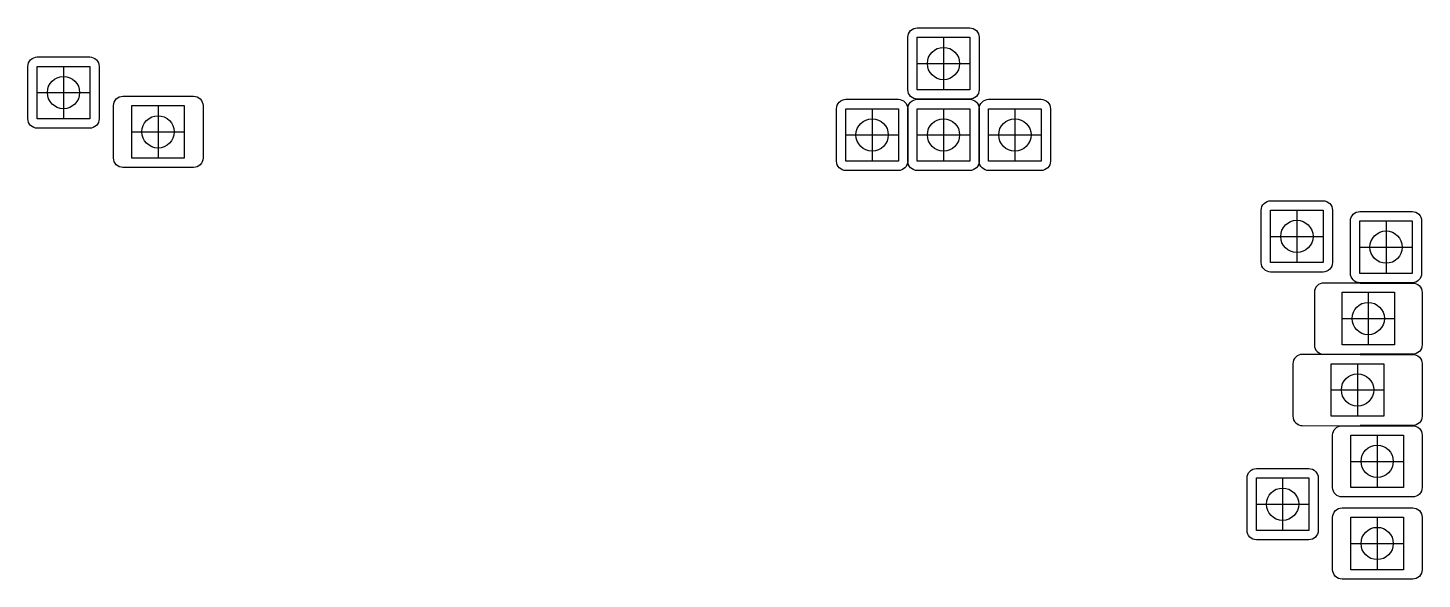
# Model space of a CAD drawing. Header units: millimetres. Extents: x -449 to 264, y -662 to 324.
# Drawn here: x -448.8 to -76.6, y -350.5 to -203.4 of the extents above; entities that cross this region are included whole.
import ezdxf

# ---------------------------------------------------------------- set-up
doc = ezdxf.new("R2010")
doc.units = ezdxf.units.MM
doc.layers.get('0').update_dxf_attribs({"color": 4, "lineweight": 25, "true_color": 0x00ffff})
for name, color, linetype, lineweight, true_color in [('keycap', 56, 'Continuous', 25, 0x808000), ('livello 1', 1, 'Continuous', 25, 0xff0000), ('livello 2', 3, 'Continuous', 25, 0x00ff00), ('livello 3', 6, 'Continuous', 25, 0xff00ff)]:
    doc.layers.add(name, color=color, linetype=linetype, lineweight=lineweight, true_color=true_color)

msp = doc.modelspace()

# ---------------------------------------------------------------- linework, layer by layer
at = {"color": 0}
for p, q in [((-446.29, -213.67), (-432.29, -213.67)), ((-446.29, -227.67), (-446.29, -213.67)), ((-432.29, -213.67), (-432.29, -227.67)), ((-421.05, -224.15), (-407.05, -224.15)), ((-421.05, -238.15), (-421.05, -224.15)), ((-407.05, -224.15), (-407.05, -238.15)), ((-432.29, -227.67), (-446.29, -227.67)), ((-407.05, -238.15), (-421.05, -238.15)), ((-117.06, -252.04), (-103.06, -252.04)), ((-117.06, -266.04), (-117.06, -252.04)), ((-103.06, -252.04), (-103.06, -266.04)), ((-93.25, -254.9), (-79.25, -254.9)), ((-93.25, -268.9), (-93.25, -254.9)), ((-79.25, -254.9), (-79.25, -268.9)), ((-103.06, -266.04), (-117.06, -266.04)), ((-79.25, -268.9), (-93.25, -268.9)), ((-98.01, -273.95), (-84.01, -273.95)), ((-98.01, -287.95), (-98.01, -273.95)), ((-84.01, -273.95), (-84.01, -287.95)), ((-84.01, -287.95), (-98.01, -287.95)), ((-100.87, -293), (-86.87, -293)), ((-100.87, -307), (-100.87, -293)), ((-86.87, -293), (-86.87, -307)), ((-86.87, -307), (-100.87, -307)), ((-95.63, -312.05), (-81.63, -312.05)), ((-95.63, -326.05), (-95.63, -312.05)), ((-81.63, -312.05), (-81.63, -326.05)), ((-120.87, -323.48), (-106.87, -323.48)), ((-120.87, -337.48), (-120.87, -323.48)), ((-106.87, -323.48), (-106.87, -337.48)), ((-81.63, -326.05), (-95.63, -326.05)), ((-95.63, -333.96), (-81.63, -333.96)), ((-95.63, -347.96), (-95.63, -333.96)), ((-81.63, -333.96), (-81.63, -347.96)), ((-106.87, -337.48), (-120.87, -337.48)), ((-81.63, -347.96), (-95.63, -347.96))]:
    msp.add_line(p, q, dxfattribs=at)
at = {"layer": 'keycap', "flags": 128}
for points in [[(-429.79, -227.67, -0.414214), (-432.29, -230.17), (-446.29, -230.17, -0.414214), (-448.79, -227.67), (-448.79, -213.67, -0.414214), (-446.29, -211.17), (-432.29, -211.17, -0.414214), (-429.79, -213.67)], [(-100.56, -266.04, -0.414214), (-103.06, -268.54), (-117.06, -268.54, -0.414214), (-119.56, -266.04), (-119.56, -252.04, -0.414214), (-117.06, -249.54), (-103.06, -249.54, -0.414214), (-100.56, -252.04)], [(-76.75, -268.9, -0.414214), (-79.25, -271.4), (-93.25, -271.4, -0.414214), (-95.75, -268.9), (-95.75, -254.9, -0.414214), (-93.25, -252.4), (-79.25, -252.4, -0.414214), (-76.75, -254.9)], [(-104.37, -337.48, -0.414214), (-106.87, -339.98), (-120.87, -339.98, -0.414214), (-123.37, -337.48), (-123.37, -323.48, -0.414214), (-120.87, -320.98), (-106.87, -320.98, -0.414214), (-104.37, -323.48)]]:
    msp.add_lwpolyline(points, format="xyb", close=True, dxfattribs=at)
for points in [[(-409.43, -240.65), (-423.43, -240.65, -0.414214), (-425.93, -238.15), (-425.93, -224.15, -0.414214), (-423.43, -221.65), (-409.43, -221.65)], [(-418.55, -221.65), (-404.55, -221.65, -0.414214), (-402.05, -224.15), (-402.05, -238.15, -0.414214), (-404.55, -240.65), (-418.55, -240.65, -0.414214)], [(-88.89, -271.47), (-102.89, -271.47, 0.414214), (-105.39, -273.97), (-105.39, -287.97, 0.414214), (-102.89, -290.47), (-88.89, -290.47, 0.414214)], [(-93.13, -271.47), (-79.13, -271.47, -0.414214), (-76.63, -273.97), (-76.63, -287.97, -0.414214), (-79.13, -290.47), (-93.13, -290.47, -0.414214)], [(-93.13, -290.5), (-108.61, -290.5, 0.414214), (-111.11, -293), (-111.11, -307, 0.414214), (-108.61, -309.5), (-93.13, -309.55, 0.414214)], [(-93.13, -290.5), (-79.13, -290.5, -0.414214), (-76.63, -293), (-76.63, -307, -0.414214), (-79.13, -309.5), (-93.13, -309.5, -0.414214)], [(-84.01, -328.55), (-98.01, -328.55, -0.414214), (-100.51, -326.05), (-100.51, -312.05, -0.414214), (-98.01, -309.55), (-84.01, -309.55)], [(-93.13, -309.55), (-79.13, -309.55, -0.414214), (-76.63, -312.05), (-76.63, -326.05, -0.414214), (-79.13, -328.55), (-93.13, -328.55, -0.414214)], [(-84.01, -350.46), (-98.01, -350.46, -0.414214), (-100.51, -347.96), (-100.51, -333.96, -0.414214), (-98.01, -331.46), (-84.01, -331.46)], [(-93.13, -331.46), (-79.13, -331.46, -0.414214), (-76.63, -333.96), (-76.63, -347.96, -0.414214), (-79.13, -350.46), (-93.13, -350.46, -0.414214)]]:
    msp.add_lwpolyline(points, format="xyb", dxfattribs=at)
at = {"layer": 'livello 1', "flags": 128}
for points in [[(-439.29, -213.67), (-439.29, -227.67)], [(-446.29, -220.67), (-432.29, -220.67)], [(-414.05, -224.15), (-414.05, -238.15)], [(-421.05, -231.15), (-407.05, -231.15)], [(-110.06, -252.04), (-110.06, -266.04)], [(-86.25, -254.9), (-86.25, -268.9)], [(-117.06, -259.04), (-103.06, -259.04)], [(-93.25, -261.9), (-79.25, -261.9)], [(-91.01, -273.95), (-91.01, -287.95)], [(-98.01, -280.95), (-84.01, -280.95)], [(-93.87, -293), (-93.87, -307)], [(-100.87, -300), (-86.87, -300)], [(-88.63, -312.05), (-88.63, -326.05)], [(-95.63, -319.05), (-81.63, -319.05)], [(-113.87, -323.48), (-113.87, -337.48)], [(-120.87, -330.48), (-106.87, -330.48)], [(-88.63, -333.96), (-88.63, -347.96)], [(-95.63, -340.96), (-81.63, -340.96)]]:
    msp.add_lwpolyline(points, dxfattribs=at)
at = {"layer": 'livello 2'}
for centre in [(-439.29, -220.67), (-414.05, -231.15), (-110.06, -259.04), (-86.25, -261.9), (-91.01, -280.95), (-93.87, -300), (-88.63, -319.05), (-113.87, -330.48), (-88.63, -340.96)]:
    msp.add_circle(centre, 4.31, dxfattribs=at)
at = {"layer": 'livello 3', "color": 0}
for p, q in [((-211.39, -205.92), (-197.39, -205.92)), ((-211.39, -219.92), (-211.39, -205.92)), ((-197.39, -205.92), (-197.39, -219.92)), ((-197.39, -219.92), (-211.39, -219.92)), ((-230.44, -224.97), (-216.44, -224.97)), ((-230.44, -238.97), (-230.44, -224.97)), ((-216.44, -224.97), (-216.44, -238.97)), ((-211.39, -224.97), (-197.39, -224.97)), ((-211.39, -238.97), (-211.39, -224.97)), ((-197.39, -224.97), (-197.39, -238.97)), ((-192.34, -224.97), (-178.34, -224.97)), ((-192.34, -238.97), (-192.34, -224.97)), ((-178.34, -224.97), (-178.34, -238.97)), ((-216.44, -238.97), (-230.44, -238.97)), ((-197.39, -238.97), (-211.39, -238.97)), ((-178.34, -238.97), (-192.34, -238.97))]:
    msp.add_line(p, q, dxfattribs=at)
at = {"layer": 'livello 3', "flags": 128}
for points in [[(-194.89, -219.92, -0.414214), (-197.39, -222.42), (-211.39, -222.42, -0.414214), (-213.89, -219.92), (-213.89, -205.92, -0.414214), (-211.39, -203.42), (-197.39, -203.42, -0.414214), (-194.89, -205.92)], [(-213.94, -238.97, -0.414214), (-216.44, -241.47), (-230.44, -241.47, -0.414214), (-232.94, -238.97), (-232.94, -224.97, -0.414214), (-230.44, -222.47), (-216.44, -222.47, -0.414214), (-213.94, -224.97)], [(-194.89, -238.97, -0.414214), (-197.39, -241.47), (-211.39, -241.47, -0.414214), (-213.89, -238.97), (-213.89, -224.97, -0.414214), (-211.39, -222.47), (-197.39, -222.47, -0.414214), (-194.89, -224.97)], [(-178.34, -222.47, -0.414214), (-175.84, -224.97), (-175.84, -238.97, -0.414214), (-178.34, -241.47), (-192.34, -241.47, -0.414214), (-194.84, -238.97), (-194.84, -224.97, -0.414214), (-192.34, -222.47)]]:
    msp.add_lwpolyline(points, format="xyb", close=True, dxfattribs=at)
for points in [[(-204.39, -205.92), (-204.39, -219.92)], [(-211.39, -212.92), (-197.39, -212.92)], [(-223.44, -224.97), (-223.44, -238.97)], [(-204.39, -224.97), (-204.39, -238.97)], [(-185.34, -224.97), (-185.34, -238.97)], [(-230.44, -231.97), (-216.44, -231.97)], [(-211.39, -231.97), (-197.39, -231.97)], [(-192.34, -231.97), (-178.34, -231.97)]]:
    msp.add_lwpolyline(points, dxfattribs=at)
at = {"layer": 'livello 3'}
for centre in [(-204.39, -212.92), (-223.44, -231.97), (-204.39, -231.97), (-185.34, -231.97)]:
    msp.add_circle(centre, 4.31, dxfattribs=at)

doc.saveas('drawing.dxf')
